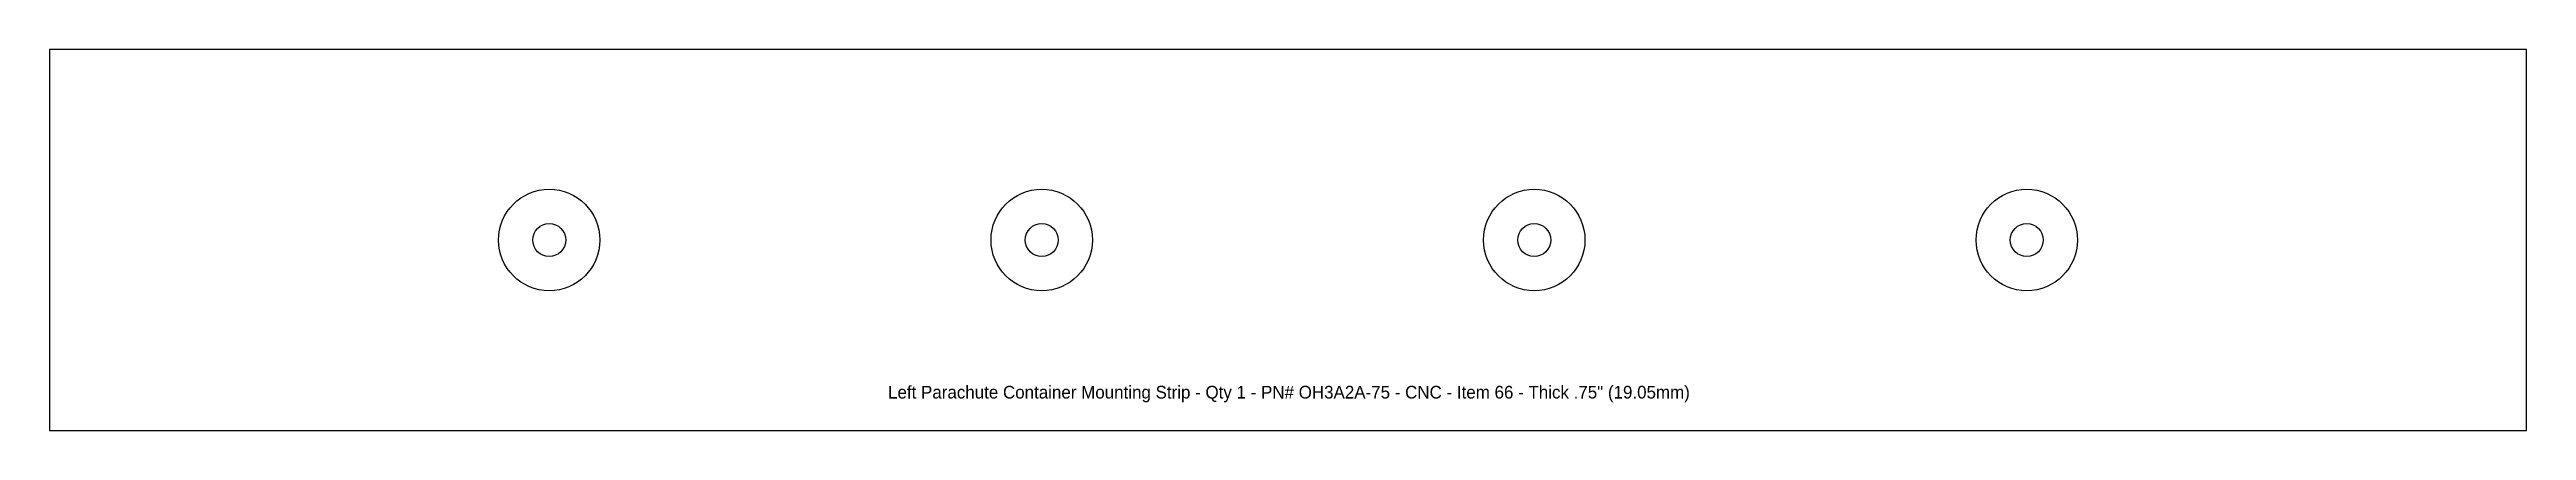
# Model space of a CAD drawing. Extents: x 0.65 to 10.43, y 1.02 to 2.52.
import ezdxf

# ---------------------------------------------------------------- set-up
doc = ezdxf.new("R2010")
doc.units = 0
doc.header["$MEASUREMENT"] = 0
doc.layers.get('0').update_dxf_attribs({"linetype": 'CONTINUOUS'})
doc.layers.add('Info', color=4, linetype='CONTINUOUS')
doc.styles.add('Annotative', font='txt')

msp = doc.modelspace()

# ---------------------------------------------------------------- linework, layer by layer
at = {"color": 7, "linetype": 'Continuous'}
msp.add_lwpolyline([(0.6545, 2.5239), (0.6545, 1.0239), (10.4281, 1.0239), (10.4281, 2.5239)], close=True, dxfattribs=at)
for centre in [(2.6262, 1.7739), (4.5696, 1.7739), (6.513, 1.7739), (8.4564, 1.7739)]:
    msp.add_circle(centre, 0.2, dxfattribs=at)
for centre in [(2.6262, 1.7739), (4.5696, 1.7739), (6.513, 1.7739), (8.4564, 1.7739)]:
    msp.add_circle(centre, 0.065)

# ---------------------------------------------------------------- texts
at = {"layer": 'Info', "insert": (5.5451, 1.1994), "char_height": 0.05, "attachment_point": 2, "style": 'Annotative'}
msp.add_mtext_dynamic_manual_height_columns('Left Parachute Container Mounting Strip - Qty 1 - PN# OH3A2A-75 - CNC - Item 66 - Thick .75" (19.05mm)', width=5.31726, gutter_width=0.625, heights=[0.083], dxfattribs=at)

doc.saveas('drawing.dxf')
